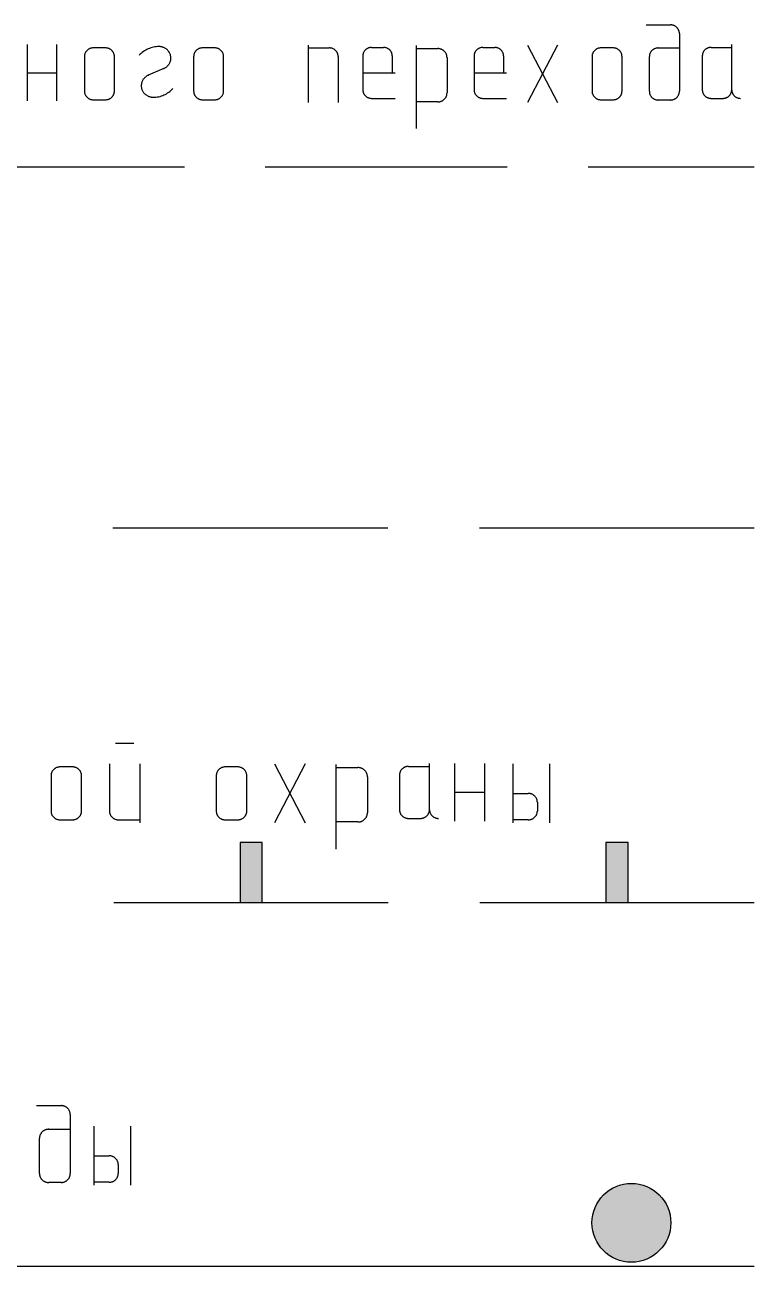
# Model space of a CAD drawing. Extents: x -2918 to -212, y 225 to 5715.
# Drawn here: x -362.2 to -349.3, y 924.3 to 946.27 of the extents above; entities that cross this region are included whole.
import ezdxf

# ---------------------------------------------------------------- set-up
doc = ezdxf.new("R2010")
doc.units = 0
doc.layers.get('0').update_dxf_attribs({"linetype": 'CONTINUOUS'})

# ---------------------------------------------------------------- blocks, each defined once
blk = doc.blocks.new('УСЛ__ОБОЗНАЧЕНИЯ_ГЕО_2')
at = {"linetype": 'CONTINUOUS'}
for points in [[(117.522, -100.262), (117.131, -100.262), (117.131, -101.328), (117.522, -101.328)], [(123.999, -100.262), (123.607, -100.262), (123.607, -101.328), (123.999, -101.328)]]:
    blk.add_hatch(color=18, dxfattribs=at).paths.add_polyline_path(points)
h = blk.add_hatch(color=18, dxfattribs=at)
edge = h.paths.add_edge_path()
edge.add_arc((124.058, -106.996), 0.698, 0, 360)
at = {"color": 18, "linetype": 'CONTINUOUS'}
for p, q in [((124.322, -85.792), (124.748, -85.792)), ((124.908, -85.945), (124.908, -86.968)), ((113.363, -86.14), (113.363, -87.139)), ((113.883, -86.14), (113.883, -87.139)), ((114.377, -86.353), (114.377, -86.965)), ((114.748, -86.199), (114.536, -86.199)), ((114.907, -86.965), (114.907, -86.353)), ((116.31, -86.353), (116.31, -86.965)), ((116.682, -86.199), (116.47, -86.199)), ((116.841, -86.965), (116.841, -86.353)), ((118.338, -86.149), (118.338, -87.169)), ((118.338, -86.199), (118.709, -86.199)), ((118.868, -86.353), (118.868, -87.169)), ((119.305, -86.342), (119.305, -86.943)), ((119.461, -86.191), (119.67, -86.191)), ((119.826, -86.342), (119.826, -86.642)), ((120.25, -86.16), (120.25, -87.627)), ((120.25, -86.212), (120.631, -86.212)), ((121.274, -86.342), (121.274, -86.943)), ((121.43, -86.191), (121.639, -86.191)), ((121.795, -86.342), (121.795, -86.642)), ((122.75, -86.149), (122.219, -87.169)), ((122.219, -86.149), (122.75, -87.169)), ((123.362, -86.353), (123.362, -86.965)), ((123.733, -86.199), (123.521, -86.199)), ((123.893, -86.965), (123.893, -86.353)), ((124.535, -86.201), (124.908, -86.201)), ((125.313, -86.342), (125.313, -86.943)), ((125.469, -86.191), (125.834, -86.191)), ((125.834, -86.943), (125.834, -86.141)), ((115.784, -86.562), (115.506, -86.685)), ((120.795, -86.369), (120.795, -86.998)), ((124.376, -86.968), (124.376, -86.354)), ((113.363, -86.64), (113.883, -86.64)), ((119.305, -86.642), (119.878, -86.642)), ((121.274, -86.642), (121.847, -86.642)), ((114.536, -87.118), (114.748, -87.118)), ((116.47, -87.118), (116.682, -87.118)), ((119.461, -87.093), (119.878, -87.093)), ((120.631, -87.155), (120.25, -87.155)), ((121.43, -87.093), (121.847, -87.093)), ((123.521, -87.118), (123.733, -87.118)), ((124.748, -87.122), (124.535, -87.122)), ((125.469, -87.093), (125.678, -87.093)), ((111.858, -88.303), (116.146, -88.303)), ((117.575, -88.303), (121.862, -88.303)), ((123.291, -88.303), (126.232, -88.303)), ((114.882, -94.696), (119.746, -94.696)), ((121.367, -94.696), (126.231, -94.696)), ((115.252, -98.511), (114.927, -98.511)), ((114.819, -98.875), (114.819, -99.707)), ((115.36, -98.875), (115.36, -99.915)), ((118.284, -98.875), (117.743, -99.916)), ((117.743, -98.875), (118.284, -99.916)), ((120.484, -99.685), (120.484, -98.867)), ((120.927, -98.866), (120.927, -99.885)), ((121.457, -98.866), (121.457, -99.885)), ((121.961, -98.875), (121.961, -99.916)), ((122.61, -98.875), (122.61, -99.916)), ((113.787, -99.067), (113.786, -99.075)), ((113.786, -99.075), (113.786, -99.083)), ((113.786, -99.083), (113.786, -99.707)), ((113.788, -99.059), (113.787, -99.067)), ((113.789, -99.05), (113.788, -99.059)), ((113.791, -99.043), (113.789, -99.05)), ((113.794, -99.035), (113.791, -99.043)), ((113.797, -99.027), (113.794, -99.035)), ((113.8, -99.019), (113.797, -99.027)), ((113.803, -99.012), (113.8, -99.019)), ((113.807, -99.005), (113.803, -99.012)), ((113.812, -98.998), (113.807, -99.005)), ((113.817, -98.991), (113.812, -98.998)), ((113.822, -98.985), (113.817, -98.991)), ((113.827, -98.978), (113.822, -98.985)), ((113.833, -98.973), (113.827, -98.978)), ((113.839, -98.967), (113.833, -98.973)), ((113.846, -98.962), (113.839, -98.967)), ((113.853, -98.957), (113.846, -98.962)), ((113.86, -98.952), (113.853, -98.957)), ((113.867, -98.948), (113.86, -98.952)), ((113.874, -98.944), (113.867, -98.948)), ((113.882, -98.94), (113.874, -98.944)), ((113.89, -98.937), (113.882, -98.94)), ((113.898, -98.935), (113.89, -98.937)), ((113.906, -98.932), (113.898, -98.935)), ((113.914, -98.93), (113.906, -98.932)), ((113.923, -98.929), (113.914, -98.93)), ((113.931, -98.928), (113.923, -98.929)), ((113.94, -98.927), (113.931, -98.928)), ((113.948, -98.927), (113.94, -98.927)), ((114.164, -98.927), (113.948, -98.927)), ((114.173, -98.927), (114.164, -98.927)), ((114.181, -98.928), (114.173, -98.927)), ((114.19, -98.929), (114.181, -98.928)), ((114.198, -98.93), (114.19, -98.929)), ((114.206, -98.932), (114.198, -98.93)), ((114.215, -98.935), (114.206, -98.932)), ((114.223, -98.937), (114.215, -98.935)), ((114.231, -98.94), (114.223, -98.937)), ((114.238, -98.944), (114.231, -98.94)), ((114.246, -98.948), (114.238, -98.944)), ((114.253, -98.952), (114.246, -98.948)), ((114.26, -98.957), (114.253, -98.952)), ((114.267, -98.962), (114.26, -98.957)), ((114.273, -98.967), (114.267, -98.962)), ((114.279, -98.973), (114.273, -98.967)), ((114.285, -98.978), (114.279, -98.973)), ((114.291, -98.985), (114.285, -98.978)), ((114.296, -98.991), (114.291, -98.985)), ((114.301, -98.998), (114.296, -98.991)), ((114.305, -99.005), (114.301, -98.998)), ((114.309, -99.012), (114.305, -99.005)), ((114.313, -99.019), (114.309, -99.012)), ((114.316, -99.027), (114.313, -99.019)), ((114.319, -99.035), (114.316, -99.027)), ((114.321, -99.043), (114.319, -99.035)), ((114.323, -99.05), (114.321, -99.043)), ((114.325, -99.059), (114.323, -99.05)), ((114.326, -99.067), (114.325, -99.059)), ((114.327, -99.075), (114.326, -99.067)), ((114.327, -99.083), (114.327, -99.075)), ((114.327, -99.707), (114.327, -99.083)), ((116.712, -99.059), (116.71, -99.067)), ((116.71, -99.067), (116.71, -99.075)), ((116.71, -99.075), (116.71, -99.083)), ((116.71, -99.083), (116.71, -99.707)), ((116.713, -99.05), (116.712, -99.059)), ((116.715, -99.043), (116.713, -99.05)), ((116.717, -99.035), (116.715, -99.043)), ((116.72, -99.027), (116.717, -99.035)), ((116.724, -99.019), (116.72, -99.027)), ((116.727, -99.012), (116.724, -99.019)), ((116.731, -99.005), (116.727, -99.012)), ((116.736, -98.998), (116.731, -99.005)), ((116.741, -98.991), (116.736, -98.998)), ((116.746, -98.985), (116.741, -98.991)), ((116.751, -98.978), (116.746, -98.985)), ((116.757, -98.973), (116.751, -98.978)), ((116.763, -98.967), (116.757, -98.973)), ((116.77, -98.962), (116.763, -98.967)), ((116.776, -98.957), (116.77, -98.962)), ((116.783, -98.952), (116.776, -98.957)), ((116.791, -98.948), (116.783, -98.952)), ((116.798, -98.944), (116.791, -98.948)), ((116.806, -98.94), (116.798, -98.944)), ((116.814, -98.937), (116.806, -98.94)), ((116.822, -98.935), (116.814, -98.937)), ((116.83, -98.932), (116.822, -98.935)), ((116.838, -98.93), (116.83, -98.932)), ((116.846, -98.929), (116.838, -98.93)), ((116.855, -98.928), (116.846, -98.929)), ((116.863, -98.927), (116.855, -98.928)), ((116.872, -98.927), (116.863, -98.927)), ((117.088, -98.927), (116.872, -98.927)), ((117.097, -98.927), (117.088, -98.927)), ((117.105, -98.928), (117.097, -98.927)), ((117.114, -98.929), (117.105, -98.928)), ((117.122, -98.93), (117.114, -98.929)), ((117.13, -98.932), (117.122, -98.93)), ((117.139, -98.935), (117.13, -98.932)), ((117.147, -98.937), (117.139, -98.935)), ((117.154, -98.94), (117.147, -98.937)), ((117.162, -98.944), (117.154, -98.94)), ((117.169, -98.948), (117.162, -98.944)), ((117.177, -98.952), (117.169, -98.948)), ((117.184, -98.957), (117.177, -98.952)), ((117.19, -98.962), (117.184, -98.957)), ((117.197, -98.967), (117.19, -98.962)), ((117.203, -98.973), (117.197, -98.967)), ((117.209, -98.978), (117.203, -98.973)), ((117.215, -98.985), (117.209, -98.978)), ((117.22, -98.991), (117.215, -98.985)), ((117.224, -98.998), (117.22, -98.991)), ((117.229, -99.005), (117.224, -98.998)), ((117.233, -99.012), (117.229, -99.005)), ((117.237, -99.019), (117.233, -99.012)), ((117.24, -99.027), (117.237, -99.019)), ((117.243, -99.035), (117.24, -99.027)), ((117.245, -99.043), (117.243, -99.035)), ((117.247, -99.05), (117.245, -99.043)), ((117.249, -99.059), (117.247, -99.05)), ((117.25, -99.067), (117.249, -99.059)), ((117.25, -99.075), (117.25, -99.067)), ((117.251, -99.083), (117.25, -99.075)), ((117.251, -99.707), (117.251, -99.083)), ((118.83, -98.886), (118.83, -100.382)), ((118.83, -98.939), (119.219, -98.939)), ((119.228, -98.94), (119.219, -98.939)), ((119.237, -98.94), (119.228, -98.94)), ((119.245, -98.941), (119.237, -98.94)), ((119.254, -98.943), (119.245, -98.941)), ((119.262, -98.945), (119.254, -98.943)), ((119.271, -98.947), (119.262, -98.945)), ((119.279, -98.95), (119.271, -98.947)), ((119.287, -98.953), (119.279, -98.95)), ((119.295, -98.957), (119.287, -98.953)), ((119.303, -98.961), (119.295, -98.957)), ((119.31, -98.965), (119.303, -98.961)), ((119.317, -98.97), (119.31, -98.965)), ((119.324, -98.975), (119.317, -98.97)), ((119.331, -98.981), (119.324, -98.975)), ((119.337, -98.986), (119.331, -98.981)), ((119.343, -98.993), (119.337, -98.986)), ((119.349, -98.999), (119.343, -98.993)), ((119.354, -99.005), (119.349, -98.999)), ((119.359, -99.012), (119.354, -99.005)), ((119.364, -99.02), (119.359, -99.012)), ((119.368, -99.027), (119.364, -99.02)), ((119.371, -99.034), (119.368, -99.027)), ((119.375, -99.042), (119.371, -99.034)), ((119.378, -99.05), (119.375, -99.042)), ((119.38, -99.058), (119.378, -99.05)), ((119.382, -99.066), (119.38, -99.058)), ((119.384, -99.075), (119.382, -99.066)), ((119.385, -99.083), (119.384, -99.075)), ((119.386, -99.091), (119.385, -99.083)), ((119.386, -99.1), (119.386, -99.091)), ((119.954, -99.056), (119.953, -99.063)), ((119.953, -99.063), (119.953, -99.072)), ((119.953, -99.072), (119.953, -99.685)), ((119.955, -99.048), (119.954, -99.056)), ((119.957, -99.04), (119.955, -99.048)), ((119.959, -99.032), (119.957, -99.04)), ((119.961, -99.024), (119.959, -99.032)), ((119.964, -99.017), (119.961, -99.024)), ((119.967, -99.009), (119.964, -99.017)), ((119.97, -99.002), (119.967, -99.009)), ((119.974, -98.995), (119.97, -99.002)), ((119.979, -98.988), (119.974, -98.995)), ((119.984, -98.981), (119.979, -98.988)), ((119.989, -98.975), (119.984, -98.981)), ((119.994, -98.969), (119.989, -98.975)), ((120, -98.963), (119.994, -98.969)), ((120.006, -98.958), (120, -98.963)), ((120.012, -98.952), (120.006, -98.958)), ((120.019, -98.948), (120.012, -98.952)), ((120.026, -98.943), (120.019, -98.948)), ((120.033, -98.939), (120.026, -98.943)), ((120.04, -98.935), (120.033, -98.939)), ((120.048, -98.932), (120.04, -98.935)), ((120.055, -98.928), (120.048, -98.932)), ((120.063, -98.926), (120.055, -98.928)), ((120.071, -98.923), (120.063, -98.926)), ((120.079, -98.922), (120.071, -98.923)), ((120.087, -98.92), (120.079, -98.922)), ((120.096, -98.919), (120.087, -98.92)), ((120.104, -98.919), (120.096, -98.919)), ((120.112, -98.918), (120.104, -98.919)), ((120.112, -98.918), (120.484, -98.918)), ((119.386, -99.1), (119.386, -99.741)), ((120.927, -99.376), (121.457, -99.376)), ((121.961, -99.395), (122.231, -99.395)), ((122.24, -99.395), (122.231, -99.395)), ((122.248, -99.396), (122.24, -99.395)), ((122.257, -99.397), (122.248, -99.396)), ((122.265, -99.399), (122.257, -99.397)), ((122.273, -99.401), (122.265, -99.399)), ((122.282, -99.403), (122.273, -99.401)), ((122.289, -99.406), (122.282, -99.403)), ((122.297, -99.409), (122.289, -99.406)), ((122.305, -99.412), (122.297, -99.409)), ((122.312, -99.416), (122.305, -99.412)), ((122.32, -99.42), (122.312, -99.416)), ((122.327, -99.425), (122.32, -99.42)), ((122.333, -99.43), (122.327, -99.425)), ((122.34, -99.435), (122.333, -99.43)), ((122.346, -99.441), (122.34, -99.435)), ((122.352, -99.447), (122.346, -99.441)), ((122.357, -99.453), (122.352, -99.447)), ((122.363, -99.46), (122.357, -99.453)), ((122.367, -99.466), (122.363, -99.46)), ((122.372, -99.473), (122.367, -99.466)), ((122.376, -99.481), (122.372, -99.473)), ((122.38, -99.488), (122.376, -99.481)), ((122.383, -99.495), (122.38, -99.488)), ((122.386, -99.503), (122.383, -99.495)), ((122.388, -99.511), (122.386, -99.503)), ((122.39, -99.519), (122.388, -99.511)), ((122.392, -99.527), (122.39, -99.519)), ((122.393, -99.535), (122.392, -99.527)), ((122.393, -99.543), (122.393, -99.535)), ((113.786, -99.707), (113.786, -99.716)), ((113.786, -99.716), (113.787, -99.724)), ((113.787, -99.724), (113.788, -99.732)), ((113.788, -99.732), (113.789, -99.74)), ((113.789, -99.74), (113.791, -99.748)), ((113.791, -99.748), (113.794, -99.756)), ((113.794, -99.756), (113.797, -99.763)), ((114.316, -99.763), (114.319, -99.756)), ((114.319, -99.756), (114.321, -99.748)), ((114.321, -99.748), (114.323, -99.74)), ((114.323, -99.74), (114.325, -99.732)), ((114.325, -99.732), (114.326, -99.724)), ((114.326, -99.724), (114.327, -99.716)), ((114.327, -99.716), (114.327, -99.707)), ((114.819, -99.707), (114.819, -99.716)), ((114.819, -99.716), (114.82, -99.724)), ((114.82, -99.724), (114.821, -99.732)), ((114.821, -99.732), (114.823, -99.74)), ((114.823, -99.74), (114.825, -99.748)), ((114.825, -99.748), (114.827, -99.756)), ((114.827, -99.756), (114.83, -99.763)), ((116.71, -99.707), (116.71, -99.716)), ((116.71, -99.716), (116.71, -99.724)), ((116.71, -99.724), (116.712, -99.732)), ((116.712, -99.732), (116.713, -99.74)), ((116.713, -99.74), (116.715, -99.748)), ((116.715, -99.748), (116.717, -99.756)), ((116.717, -99.756), (116.72, -99.763)), ((117.24, -99.763), (117.243, -99.756)), ((117.243, -99.756), (117.245, -99.748)), ((117.245, -99.748), (117.247, -99.74)), ((117.247, -99.74), (117.249, -99.732)), ((117.249, -99.732), (117.25, -99.724)), ((117.25, -99.716), (117.251, -99.707)), ((117.25, -99.724), (117.25, -99.716)), ((119.385, -99.758), (119.386, -99.749)), ((119.386, -99.749), (119.386, -99.741)), ((119.953, -99.685), (119.953, -99.693)), ((119.953, -99.693), (119.954, -99.701)), ((119.954, -99.701), (119.955, -99.709)), ((119.955, -99.709), (119.957, -99.716)), ((119.957, -99.716), (119.959, -99.724)), ((119.959, -99.724), (119.961, -99.732)), ((119.961, -99.732), (119.964, -99.74)), ((119.964, -99.74), (119.967, -99.747)), ((119.967, -99.747), (119.97, -99.754)), ((119.97, -99.754), (119.974, -99.761)), ((120.463, -99.761), (120.467, -99.754)), ((120.467, -99.754), (120.47, -99.747)), ((120.47, -99.747), (120.474, -99.74)), ((120.474, -99.74), (120.477, -99.732)), ((120.477, -99.732), (120.479, -99.724)), ((120.479, -99.724), (120.481, -99.716)), ((120.481, -99.716), (120.482, -99.709)), ((120.482, -99.709), (120.484, -99.701)), ((120.484, -99.693), (120.484, -99.685)), ((120.484, -99.685), (120.485, -99.693)), ((120.484, -99.701), (120.484, -99.693)), ((120.485, -99.693), (120.485, -99.701)), ((120.485, -99.701), (120.486, -99.709)), ((120.486, -99.709), (120.488, -99.716)), ((120.488, -99.716), (120.49, -99.724)), ((120.49, -99.724), (120.492, -99.732)), ((120.492, -99.732), (120.495, -99.74)), ((120.495, -99.74), (120.498, -99.747)), ((120.498, -99.747), (120.502, -99.754)), ((120.502, -99.754), (120.506, -99.761)), ((122.383, -99.764), (122.386, -99.756)), ((122.386, -99.756), (122.388, -99.748)), ((122.388, -99.748), (122.39, -99.74)), ((122.39, -99.74), (122.392, -99.732)), ((122.392, -99.732), (122.393, -99.724)), ((122.394, -99.551), (122.393, -99.543)), ((122.393, -99.716), (122.394, -99.708)), ((122.393, -99.724), (122.393, -99.716)), ((122.394, -99.551), (122.394, -99.708)), ((113.797, -99.763), (113.8, -99.771)), ((113.8, -99.771), (113.803, -99.778)), ((113.803, -99.778), (113.807, -99.785)), ((113.807, -99.785), (113.812, -99.792)), ((113.812, -99.792), (113.817, -99.799)), ((113.817, -99.799), (113.822, -99.806)), ((113.822, -99.806), (113.827, -99.812)), ((113.827, -99.812), (113.833, -99.818)), ((113.833, -99.818), (113.839, -99.823)), ((113.839, -99.823), (113.846, -99.829)), ((113.846, -99.829), (113.853, -99.834)), ((113.853, -99.834), (113.86, -99.838)), ((113.86, -99.838), (113.867, -99.842)), ((113.867, -99.842), (113.874, -99.846)), ((113.874, -99.846), (113.882, -99.85)), ((113.882, -99.85), (113.89, -99.853)), ((113.89, -99.853), (113.898, -99.856)), ((113.898, -99.856), (113.906, -99.858)), ((113.906, -99.858), (113.914, -99.86)), ((113.914, -99.86), (113.923, -99.861)), ((113.923, -99.861), (113.931, -99.862)), ((113.931, -99.862), (113.94, -99.863)), ((113.94, -99.863), (113.948, -99.863)), ((113.948, -99.863), (114.164, -99.863)), ((114.164, -99.863), (114.173, -99.863)), ((114.173, -99.863), (114.181, -99.862)), ((114.181, -99.862), (114.19, -99.861)), ((114.19, -99.861), (114.198, -99.86)), ((114.198, -99.86), (114.206, -99.858)), ((114.206, -99.858), (114.215, -99.856)), ((114.215, -99.856), (114.223, -99.853)), ((114.223, -99.853), (114.231, -99.85)), ((114.231, -99.85), (114.238, -99.846)), ((114.238, -99.846), (114.246, -99.842)), ((114.246, -99.842), (114.253, -99.838)), ((114.253, -99.838), (114.26, -99.834)), ((114.26, -99.834), (114.267, -99.829)), ((114.267, -99.829), (114.273, -99.823)), ((114.273, -99.823), (114.279, -99.818)), ((114.279, -99.818), (114.285, -99.812)), ((114.285, -99.812), (114.291, -99.806)), ((114.291, -99.806), (114.296, -99.799)), ((114.296, -99.799), (114.301, -99.792)), ((114.301, -99.792), (114.305, -99.785)), ((114.305, -99.785), (114.309, -99.778)), ((114.309, -99.778), (114.313, -99.771)), ((114.313, -99.771), (114.316, -99.763)), ((114.83, -99.763), (114.833, -99.771)), ((114.833, -99.771), (114.837, -99.778)), ((114.837, -99.778), (114.841, -99.785)), ((114.841, -99.785), (114.845, -99.792)), ((114.845, -99.792), (114.85, -99.799)), ((114.85, -99.799), (114.855, -99.806)), ((114.855, -99.806), (114.861, -99.812)), ((114.861, -99.812), (114.867, -99.818)), ((114.867, -99.818), (114.873, -99.823)), ((114.873, -99.823), (114.879, -99.829)), ((114.879, -99.829), (114.886, -99.834)), ((114.886, -99.834), (114.893, -99.838)), ((114.893, -99.838), (114.9, -99.842)), ((114.9, -99.842), (114.908, -99.846)), ((114.908, -99.846), (114.916, -99.85)), ((114.916, -99.85), (114.923, -99.853)), ((114.923, -99.853), (114.931, -99.856)), ((114.931, -99.856), (114.939, -99.858)), ((114.939, -99.858), (114.948, -99.86)), ((114.948, -99.86), (114.956, -99.861)), ((114.956, -99.861), (114.964, -99.862)), ((114.964, -99.862), (114.973, -99.863)), ((114.973, -99.863), (114.982, -99.863)), ((114.982, -99.863), (115.36, -99.863)), ((116.72, -99.763), (116.724, -99.771)), ((116.724, -99.771), (116.727, -99.778)), ((116.727, -99.778), (116.731, -99.785)), ((116.731, -99.785), (116.736, -99.792)), ((116.736, -99.792), (116.741, -99.799)), ((116.741, -99.799), (116.746, -99.806)), ((116.746, -99.806), (116.751, -99.812)), ((116.751, -99.812), (116.757, -99.818)), ((116.757, -99.818), (116.763, -99.823)), ((116.763, -99.823), (116.77, -99.829)), ((116.77, -99.829), (116.776, -99.834)), ((116.776, -99.834), (116.783, -99.838)), ((116.783, -99.838), (116.791, -99.842)), ((116.791, -99.842), (116.798, -99.846)), ((116.798, -99.846), (116.806, -99.85)), ((116.806, -99.85), (116.814, -99.853)), ((116.814, -99.853), (116.822, -99.856)), ((116.822, -99.856), (116.83, -99.858)), ((116.83, -99.858), (116.838, -99.86)), ((116.838, -99.86), (116.846, -99.861)), ((116.846, -99.861), (116.855, -99.862)), ((116.855, -99.862), (116.863, -99.863)), ((116.863, -99.863), (116.872, -99.863)), ((116.872, -99.863), (117.088, -99.863)), ((117.088, -99.863), (117.097, -99.863)), ((117.097, -99.863), (117.105, -99.862)), ((117.105, -99.862), (117.114, -99.861)), ((117.114, -99.861), (117.122, -99.86)), ((117.122, -99.86), (117.13, -99.858)), ((117.13, -99.858), (117.139, -99.856)), ((117.139, -99.856), (117.147, -99.853)), ((117.147, -99.853), (117.154, -99.85)), ((117.154, -99.85), (117.162, -99.846)), ((117.162, -99.846), (117.169, -99.842)), ((117.169, -99.842), (117.177, -99.838)), ((117.177, -99.838), (117.184, -99.834)), ((117.184, -99.834), (117.19, -99.829)), ((117.19, -99.829), (117.197, -99.823)), ((117.197, -99.823), (117.203, -99.818)), ((117.203, -99.818), (117.209, -99.812)), ((117.209, -99.812), (117.215, -99.806)), ((117.215, -99.806), (117.22, -99.799)), ((117.22, -99.799), (117.224, -99.792)), ((117.224, -99.792), (117.229, -99.785)), ((117.229, -99.785), (117.233, -99.778)), ((117.233, -99.778), (117.237, -99.771)), ((117.237, -99.771), (117.24, -99.763)), ((119.219, -99.901), (118.83, -99.901)), ((119.219, -99.901), (119.228, -99.901)), ((119.228, -99.901), (119.237, -99.9)), ((119.237, -99.9), (119.245, -99.899)), ((119.245, -99.899), (119.254, -99.898)), ((119.254, -99.898), (119.262, -99.896)), ((119.262, -99.896), (119.271, -99.893)), ((119.271, -99.893), (119.279, -99.891)), ((119.279, -99.891), (119.287, -99.887)), ((119.287, -99.887), (119.295, -99.884)), ((119.295, -99.884), (119.303, -99.88)), ((119.303, -99.88), (119.31, -99.875)), ((119.31, -99.875), (119.317, -99.871)), ((119.317, -99.871), (119.324, -99.866)), ((119.324, -99.866), (119.331, -99.86)), ((119.331, -99.86), (119.337, -99.854)), ((119.337, -99.854), (119.343, -99.848)), ((119.343, -99.848), (119.349, -99.842)), ((119.349, -99.842), (119.354, -99.835)), ((119.354, -99.835), (119.359, -99.828)), ((119.359, -99.828), (119.364, -99.821)), ((119.364, -99.821), (119.368, -99.814)), ((119.368, -99.814), (119.371, -99.806)), ((119.371, -99.806), (119.375, -99.798)), ((119.375, -99.798), (119.378, -99.79)), ((119.378, -99.79), (119.38, -99.782)), ((119.38, -99.782), (119.382, -99.774)), ((119.382, -99.774), (119.384, -99.766)), ((119.384, -99.766), (119.385, -99.758)), ((119.974, -99.761), (119.979, -99.768)), ((119.979, -99.768), (119.984, -99.775)), ((119.984, -99.775), (119.989, -99.781)), ((119.989, -99.781), (119.994, -99.787)), ((119.994, -99.787), (120, -99.793)), ((120, -99.793), (120.006, -99.798)), ((120.006, -99.798), (120.012, -99.804)), ((120.012, -99.804), (120.019, -99.809)), ((120.019, -99.809), (120.026, -99.813)), ((120.026, -99.813), (120.033, -99.817)), ((120.033, -99.817), (120.04, -99.821)), ((120.04, -99.821), (120.048, -99.825)), ((120.048, -99.825), (120.055, -99.828)), ((120.055, -99.828), (120.063, -99.83)), ((120.063, -99.83), (120.071, -99.833)), ((120.071, -99.833), (120.079, -99.835)), ((120.079, -99.835), (120.087, -99.836)), ((120.087, -99.836), (120.096, -99.837)), ((120.096, -99.837), (120.104, -99.838)), ((120.104, -99.838), (120.112, -99.838)), ((120.112, -99.838), (120.325, -99.838)), ((120.325, -99.838), (120.333, -99.838)), ((120.333, -99.838), (120.342, -99.837)), ((120.342, -99.837), (120.35, -99.836)), ((120.35, -99.836), (120.358, -99.835)), ((120.358, -99.835), (120.366, -99.833)), ((120.366, -99.833), (120.374, -99.83)), ((120.374, -99.83), (120.382, -99.828)), ((120.382, -99.828), (120.39, -99.825)), ((120.39, -99.825), (120.397, -99.821)), ((120.397, -99.821), (120.405, -99.817)), ((120.405, -99.817), (120.412, -99.813)), ((120.412, -99.813), (120.419, -99.809)), ((120.419, -99.809), (120.425, -99.804)), ((120.425, -99.804), (120.432, -99.798)), ((120.432, -99.798), (120.438, -99.793)), ((120.438, -99.793), (120.444, -99.787)), ((120.444, -99.787), (120.449, -99.781)), ((120.449, -99.781), (120.454, -99.775)), ((120.454, -99.775), (120.459, -99.768)), ((120.459, -99.768), (120.463, -99.761)), ((120.506, -99.761), (120.51, -99.768)), ((120.51, -99.768), (120.515, -99.775)), ((120.515, -99.775), (120.52, -99.781)), ((120.52, -99.781), (120.525, -99.787)), ((120.525, -99.787), (120.531, -99.793)), ((120.531, -99.793), (120.537, -99.798)), ((120.537, -99.798), (120.543, -99.804)), ((120.543, -99.804), (120.55, -99.809)), ((120.55, -99.809), (120.557, -99.813)), ((120.557, -99.813), (120.564, -99.817)), ((120.564, -99.817), (120.572, -99.821)), ((120.572, -99.821), (120.579, -99.825)), ((120.579, -99.825), (120.587, -99.828)), ((120.587, -99.828), (120.594, -99.83)), ((120.594, -99.83), (120.603, -99.833)), ((120.603, -99.833), (120.611, -99.835)), ((120.611, -99.835), (120.619, -99.836)), ((120.619, -99.836), (120.627, -99.837)), ((120.627, -99.837), (120.635, -99.838)), ((120.635, -99.838), (120.644, -99.838)), ((122.231, -99.864), (121.961, -99.864)), ((122.231, -99.864), (122.24, -99.864)), ((122.24, -99.864), (122.248, -99.863)), ((122.248, -99.863), (122.257, -99.862)), ((122.257, -99.862), (122.265, -99.86)), ((122.265, -99.86), (122.273, -99.858)), ((122.273, -99.858), (122.282, -99.856)), ((122.282, -99.856), (122.289, -99.853)), ((122.289, -99.853), (122.297, -99.85)), ((122.297, -99.85), (122.305, -99.847)), ((122.305, -99.847), (122.312, -99.843)), ((122.312, -99.843), (122.32, -99.838)), ((122.32, -99.838), (122.327, -99.834)), ((122.327, -99.834), (122.333, -99.829)), ((122.333, -99.829), (122.34, -99.824)), ((122.34, -99.824), (122.346, -99.818)), ((122.346, -99.818), (122.352, -99.812)), ((122.352, -99.812), (122.357, -99.806)), ((122.357, -99.806), (122.363, -99.799)), ((122.363, -99.799), (122.367, -99.793)), ((122.367, -99.793), (122.372, -99.786)), ((122.372, -99.786), (122.376, -99.778)), ((122.376, -99.778), (122.38, -99.771)), ((122.38, -99.771), (122.383, -99.764)), ((117.522, -100.262), (117.131, -100.262)), ((117.131, -100.262), (117.131, -101.328)), ((117.522, -101.328), (117.522, -100.262)), ((123.999, -100.262), (123.607, -100.262)), ((123.607, -100.262), (123.607, -101.328)), ((123.999, -101.328), (123.999, -100.262)), ((114.898, -101.328), (119.755, -101.328)), ((117.131, -101.328), (117.522, -101.328)), ((121.374, -101.328), (126.231, -101.328)), ((123.607, -101.328), (123.999, -101.328)), ((113.528, -104.922), (113.963, -104.922)), ((113.972, -104.922), (113.963, -104.922)), ((113.98, -104.923), (113.972, -104.922)), ((113.989, -104.924), (113.98, -104.923)), ((113.997, -104.926), (113.989, -104.924)), ((114.006, -104.928), (113.997, -104.926)), ((114.014, -104.93), (114.006, -104.928)), ((114.022, -104.933), (114.014, -104.93)), ((114.03, -104.936), (114.022, -104.933)), ((114.038, -104.939), (114.03, -104.936)), ((114.045, -104.943), (114.038, -104.939)), ((114.052, -104.947), (114.045, -104.943)), ((114.059, -104.952), (114.052, -104.947)), ((114.066, -104.957), (114.059, -104.952)), ((114.073, -104.962), (114.066, -104.957)), ((114.079, -104.968), (114.073, -104.962)), ((114.085, -104.974), (114.079, -104.968)), ((114.09, -104.98), (114.085, -104.974)), ((114.096, -104.987), (114.09, -104.98)), ((114.1, -104.994), (114.096, -104.987)), ((114.105, -105.001), (114.1, -104.994)), ((114.109, -105.008), (114.105, -105.001)), ((114.113, -105.015), (114.109, -105.008)), ((114.116, -105.023), (114.113, -105.015)), ((114.119, -105.031), (114.116, -105.023)), ((114.121, -105.039), (114.119, -105.031)), ((114.123, -105.047), (114.121, -105.039)), ((114.125, -105.055), (114.123, -105.047)), ((114.126, -105.063), (114.125, -105.055)), ((114.127, -105.071), (114.126, -105.063)), ((114.127, -105.079), (114.127, -105.071)), ((114.127, -105.079), (114.127, -106.126)), ((113.586, -105.465), (113.584, -105.473)), ((113.588, -105.458), (113.586, -105.465)), ((113.59, -105.45), (113.588, -105.458)), ((113.593, -105.442), (113.59, -105.45)), ((113.596, -105.434), (113.593, -105.442)), ((113.6, -105.427), (113.596, -105.434)), ((113.604, -105.42), (113.6, -105.427)), ((113.609, -105.413), (113.604, -105.42)), ((113.613, -105.406), (113.609, -105.413)), ((113.619, -105.399), (113.613, -105.406)), ((113.624, -105.393), (113.619, -105.399)), ((113.63, -105.387), (113.624, -105.393)), ((113.636, -105.381), (113.63, -105.387)), ((113.643, -105.376), (113.636, -105.381)), ((113.649, -105.371), (113.643, -105.376)), ((113.657, -105.367), (113.649, -105.371)), ((113.664, -105.362), (113.657, -105.367)), ((113.671, -105.358), (113.664, -105.362)), ((113.679, -105.355), (113.671, -105.358)), ((113.687, -105.352), (113.679, -105.355)), ((113.695, -105.349), (113.687, -105.352)), ((113.703, -105.346), (113.695, -105.349)), ((113.712, -105.344), (113.703, -105.346)), ((113.72, -105.343), (113.712, -105.344)), ((113.728, -105.342), (113.72, -105.343)), ((113.737, -105.341), (113.728, -105.342)), ((113.746, -105.341), (113.737, -105.341)), ((113.746, -105.341), (114.127, -105.341)), ((114.542, -105.287), (114.542, -106.332)), ((115.193, -105.287), (115.193, -106.332)), ((113.583, -105.49), (113.582, -105.498)), ((113.582, -106.126), (113.582, -105.498)), ((113.584, -105.473), (113.583, -105.482)), ((113.583, -105.482), (113.583, -105.49)), ((114.542, -105.81), (114.813, -105.81)), ((114.822, -105.81), (114.813, -105.81)), ((114.83, -105.811), (114.822, -105.81)), ((114.839, -105.811), (114.83, -105.811)), ((114.847, -105.813), (114.839, -105.811)), ((114.855, -105.815), (114.847, -105.813)), ((114.864, -105.817), (114.855, -105.815)), ((114.872, -105.82), (114.864, -105.817)), ((114.879, -105.823), (114.872, -105.82)), ((114.887, -105.827), (114.879, -105.823)), ((114.895, -105.831), (114.887, -105.827)), ((114.902, -105.835), (114.895, -105.831)), ((114.909, -105.84), (114.902, -105.835)), ((114.916, -105.845), (114.909, -105.84)), ((114.922, -105.85), (114.916, -105.845)), ((114.928, -105.856), (114.922, -105.85)), ((114.934, -105.862), (114.928, -105.856)), ((114.94, -105.868), (114.934, -105.862)), ((114.945, -105.874), (114.94, -105.868)), ((114.95, -105.881), (114.945, -105.874)), ((114.954, -105.888), (114.95, -105.881)), ((114.958, -105.895), (114.954, -105.888)), ((114.962, -105.903), (114.958, -105.895)), ((114.965, -105.91), (114.962, -105.903)), ((113.582, -106.126), (113.583, -106.135)), ((114.127, -106.135), (114.127, -106.126)), ((114.968, -105.918), (114.965, -105.91)), ((114.971, -105.926), (114.968, -105.918)), ((114.972, -105.934), (114.971, -105.926)), ((114.974, -105.942), (114.972, -105.934)), ((114.975, -105.95), (114.974, -105.942)), ((114.976, -105.958), (114.975, -105.95)), ((114.976, -105.966), (114.976, -105.958)), ((114.976, -105.966), (114.976, -106.123)), ((114.976, -106.131), (114.976, -106.123)), ((113.583, -106.135), (113.583, -106.143)), ((113.583, -106.143), (113.584, -106.151)), ((113.584, -106.151), (113.586, -106.159)), ((113.586, -106.159), (113.588, -106.167)), ((113.588, -106.167), (113.59, -106.175)), ((113.59, -106.175), (113.593, -106.183)), ((113.593, -106.183), (113.596, -106.19)), ((113.596, -106.19), (113.6, -106.198)), ((113.6, -106.198), (113.604, -106.205)), ((113.604, -106.205), (113.609, -106.212)), ((113.609, -106.212), (113.613, -106.219)), ((113.613, -106.219), (113.619, -106.225)), ((113.619, -106.225), (113.624, -106.231)), ((113.624, -106.231), (113.63, -106.238)), ((113.63, -106.238), (113.636, -106.243)), ((113.636, -106.243), (113.643, -106.249)), ((113.643, -106.249), (113.649, -106.254)), ((113.649, -106.254), (113.657, -106.258)), ((113.657, -106.258), (113.664, -106.262)), ((113.664, -106.262), (113.671, -106.266)), ((113.671, -106.266), (113.679, -106.27)), ((113.679, -106.27), (113.687, -106.273)), ((113.687, -106.273), (113.695, -106.276)), ((113.695, -106.276), (113.703, -106.278)), ((113.703, -106.278), (113.712, -106.28)), ((113.712, -106.28), (113.72, -106.281)), ((113.72, -106.281), (113.728, -106.282)), ((113.728, -106.282), (113.737, -106.283)), ((113.737, -106.283), (113.746, -106.283)), ((113.963, -106.283), (113.746, -106.283)), ((113.963, -106.283), (113.972, -106.283)), ((113.972, -106.283), (113.98, -106.282)), ((113.98, -106.282), (113.989, -106.281)), ((113.989, -106.281), (113.997, -106.28)), ((113.997, -106.28), (114.006, -106.278)), ((114.006, -106.278), (114.014, -106.276)), ((114.014, -106.276), (114.022, -106.273)), ((114.022, -106.273), (114.03, -106.27)), ((114.03, -106.27), (114.038, -106.266)), ((114.038, -106.266), (114.045, -106.262)), ((114.045, -106.262), (114.052, -106.258)), ((114.052, -106.258), (114.059, -106.254)), ((114.059, -106.254), (114.066, -106.249)), ((114.066, -106.249), (114.073, -106.243)), ((114.073, -106.243), (114.079, -106.238)), ((114.079, -106.238), (114.085, -106.231)), ((114.085, -106.231), (114.09, -106.225)), ((114.09, -106.225), (114.096, -106.219)), ((114.096, -106.219), (114.1, -106.212)), ((114.1, -106.212), (114.105, -106.205)), ((114.105, -106.205), (114.109, -106.198)), ((114.109, -106.198), (114.113, -106.19)), ((114.113, -106.19), (114.116, -106.183)), ((114.116, -106.183), (114.119, -106.175)), ((114.119, -106.175), (114.121, -106.167)), ((114.121, -106.167), (114.123, -106.159)), ((114.123, -106.159), (114.125, -106.151)), ((114.125, -106.151), (114.126, -106.143)), ((114.126, -106.143), (114.127, -106.135)), ((114.813, -106.28), (114.542, -106.28)), ((114.813, -106.28), (114.822, -106.28)), ((114.822, -106.28), (114.83, -106.279)), ((114.83, -106.279), (114.839, -106.278)), ((114.839, -106.278), (114.847, -106.276)), ((114.847, -106.276), (114.855, -106.274)), ((114.855, -106.274), (114.864, -106.272)), ((114.864, -106.272), (114.872, -106.269)), ((114.872, -106.269), (114.879, -106.266)), ((114.879, -106.266), (114.887, -106.263)), ((114.887, -106.263), (114.895, -106.259)), ((114.895, -106.259), (114.902, -106.254)), ((114.902, -106.254), (114.909, -106.25)), ((114.909, -106.25), (114.916, -106.245)), ((114.916, -106.245), (114.922, -106.239)), ((114.922, -106.239), (114.928, -106.234)), ((114.928, -106.234), (114.934, -106.228)), ((114.934, -106.228), (114.94, -106.222)), ((114.94, -106.222), (114.945, -106.215)), ((114.945, -106.215), (114.95, -106.208)), ((114.95, -106.208), (114.954, -106.201)), ((114.954, -106.201), (114.958, -106.194)), ((114.958, -106.194), (114.962, -106.187)), ((114.962, -106.187), (114.965, -106.179)), ((114.965, -106.179), (114.968, -106.171)), ((114.968, -106.171), (114.971, -106.164)), ((114.971, -106.164), (114.972, -106.156)), ((114.972, -106.156), (114.974, -106.148)), ((114.974, -106.148), (114.975, -106.14)), ((114.975, -106.14), (114.976, -106.131)), ((88.993, -107.764), (126.231, -107.764))]:
    blk.add_line(p, q, dxfattribs=at)
at = {"color": 18, "linetype": 'CONTINUOUS', "flags": 128}
for points in [[(124.908, -85.945), (124.907, -85.937), (124.907, -85.929), (124.906, -85.921), (124.904, -85.913), (124.902, -85.905), (124.9, -85.898), (124.897, -85.89), (124.894, -85.883), (124.89, -85.875), (124.886, -85.868), (124.882, -85.861), (124.877, -85.855), (124.872, -85.848), (124.867, -85.842), (124.861, -85.836), (124.855, -85.831), (124.848, -85.826), (124.842, -85.821), (124.835, -85.816), (124.828, -85.812), (124.821, -85.808), (124.813, -85.805), (124.805, -85.802), (124.797, -85.799), (124.789, -85.797), (124.781, -85.795), (124.773, -85.794), (124.765, -85.792), (124.756, -85.792), (124.748, -85.792)], [(114.536, -86.199), (114.527, -86.2), (114.519, -86.2), (114.511, -86.202), (114.503, -86.203), (114.495, -86.205), (114.487, -86.207), (114.479, -86.21), (114.471, -86.213), (114.463, -86.216), (114.456, -86.22), (114.449, -86.224), (114.442, -86.229), (114.436, -86.234), (114.429, -86.239), (114.423, -86.244), (114.418, -86.25), (114.412, -86.256), (114.407, -86.263), (114.402, -86.269), (114.398, -86.276), (114.394, -86.283), (114.39, -86.29), (114.387, -86.298), (114.384, -86.305), (114.382, -86.313), (114.38, -86.321), (114.379, -86.329), (114.377, -86.337), (114.377, -86.345), (114.377, -86.353)], [(114.907, -86.353), (114.907, -86.345), (114.907, -86.337), (114.905, -86.329), (114.904, -86.321), (114.902, -86.313), (114.9, -86.305), (114.897, -86.298), (114.894, -86.29), (114.89, -86.283), (114.886, -86.276), (114.882, -86.269), (114.877, -86.263), (114.872, -86.256), (114.866, -86.25), (114.861, -86.244), (114.855, -86.239), (114.848, -86.234), (114.842, -86.229), (114.835, -86.224), (114.828, -86.22), (114.82, -86.216), (114.813, -86.213), (114.805, -86.21), (114.797, -86.207), (114.789, -86.205), (114.781, -86.203), (114.773, -86.202), (114.765, -86.2), (114.757, -86.2), (114.748, -86.199)], [(115.698, -86.176), (115.673, -86.177), (115.648, -86.179), (115.624, -86.182), (115.599, -86.187), (115.575, -86.192), (115.552, -86.199), (115.528, -86.208), (115.506, -86.217), (115.483, -86.227), (115.462, -86.239), (115.441, -86.252), (115.421, -86.266), (115.401, -86.28), (115.383, -86.296), (115.365, -86.313), (115.349, -86.331)], [(115.775, -86.566), (115.786, -86.562), (115.796, -86.557), (115.805, -86.552), (115.815, -86.546), (115.824, -86.54), (115.833, -86.533), (115.841, -86.526), (115.849, -86.518), (115.856, -86.51), (115.863, -86.502), (115.87, -86.493), (115.876, -86.484), (115.882, -86.475), (115.887, -86.466), (115.891, -86.456), (115.895, -86.445), (115.899, -86.435), (115.901, -86.425), (115.904, -86.414), (115.905, -86.404), (115.907, -86.393), (115.907, -86.382), (115.907, -86.372), (115.906, -86.361), (115.905, -86.35), (115.903, -86.34), (115.901, -86.329), (115.898, -86.319), (115.894, -86.309), (115.89, -86.299), (115.886, -86.289), (115.88, -86.279), (115.875, -86.27), (115.868, -86.261), (115.862, -86.253), (115.854, -86.244), (115.847, -86.236), (115.839, -86.229), (115.83, -86.222), (115.822, -86.215), (115.813, -86.209), (115.803, -86.204), (115.793, -86.198), (115.783, -86.194), (115.773, -86.19), (115.762, -86.186), (115.752, -86.183), (115.741, -86.18), (115.73, -86.178), (115.719, -86.177), (115.708, -86.176), (115.697, -86.176)], [(116.47, -86.199), (116.461, -86.2), (116.453, -86.2), (116.445, -86.202), (116.436, -86.203), (116.428, -86.205), (116.42, -86.207), (116.412, -86.21), (116.405, -86.213), (116.397, -86.216), (116.39, -86.22), (116.383, -86.224), (116.376, -86.229), (116.369, -86.234), (116.363, -86.239), (116.357, -86.244), (116.351, -86.25), (116.346, -86.256), (116.341, -86.263), (116.336, -86.269), (116.332, -86.276), (116.328, -86.283), (116.324, -86.29), (116.321, -86.298), (116.318, -86.305), (116.316, -86.313), (116.314, -86.321), (116.312, -86.329), (116.311, -86.337), (116.311, -86.345), (116.31, -86.353)], [(116.841, -86.353), (116.841, -86.345), (116.84, -86.337), (116.839, -86.329), (116.837, -86.321), (116.835, -86.313), (116.833, -86.305), (116.83, -86.298), (116.827, -86.29), (116.824, -86.283), (116.82, -86.276), (116.815, -86.269), (116.811, -86.263), (116.806, -86.256), (116.8, -86.25), (116.794, -86.244), (116.788, -86.239), (116.782, -86.234), (116.775, -86.229), (116.769, -86.224), (116.761, -86.22), (116.754, -86.216), (116.747, -86.213), (116.739, -86.21), (116.731, -86.207), (116.723, -86.205), (116.715, -86.203), (116.707, -86.202), (116.698, -86.2), (116.69, -86.2), (116.682, -86.199)], [(118.868, -86.353), (118.868, -86.345), (118.867, -86.337), (118.866, -86.329), (118.865, -86.321), (118.863, -86.313), (118.86, -86.305), (118.858, -86.298), (118.854, -86.29), (118.851, -86.283), (118.847, -86.276), (118.843, -86.269), (118.838, -86.263), (118.833, -86.256), (118.827, -86.25), (118.822, -86.244), (118.816, -86.239), (118.809, -86.234), (118.803, -86.229), (118.796, -86.224), (118.789, -86.22), (118.781, -86.216), (118.774, -86.213), (118.766, -86.21), (118.758, -86.207), (118.75, -86.205), (118.742, -86.203), (118.734, -86.202), (118.726, -86.2), (118.717, -86.2), (118.709, -86.199)], [(119.461, -86.191), (119.453, -86.191), (119.445, -86.192), (119.437, -86.193), (119.429, -86.195), (119.421, -86.196), (119.413, -86.199), (119.405, -86.201), (119.398, -86.204), (119.39, -86.208), (119.383, -86.211), (119.376, -86.216), (119.37, -86.22), (119.363, -86.225), (119.357, -86.23), (119.351, -86.235), (119.345, -86.241), (119.34, -86.247), (119.335, -86.253), (119.33, -86.26), (119.326, -86.266), (119.322, -86.273), (119.319, -86.28), (119.316, -86.288), (119.313, -86.295), (119.311, -86.303), (119.309, -86.31), (119.307, -86.318), (119.306, -86.326), (119.305, -86.334), (119.305, -86.342)], [(119.826, -86.342), (119.826, -86.334), (119.825, -86.326), (119.824, -86.318), (119.823, -86.31), (119.821, -86.303), (119.819, -86.295), (119.816, -86.288), (119.813, -86.28), (119.809, -86.273), (119.805, -86.266), (119.801, -86.26), (119.796, -86.253), (119.791, -86.247), (119.786, -86.241), (119.78, -86.235), (119.775, -86.23), (119.768, -86.225), (119.762, -86.22), (119.755, -86.216), (119.748, -86.211), (119.741, -86.208), (119.733, -86.204), (119.726, -86.201), (119.718, -86.199), (119.71, -86.196), (119.702, -86.195), (119.694, -86.193), (119.686, -86.192), (119.678, -86.191), (119.67, -86.191)], [(120.795, -86.369), (120.794, -86.361), (120.794, -86.353), (120.793, -86.345), (120.791, -86.336), (120.789, -86.329), (120.787, -86.321), (120.784, -86.313), (120.781, -86.305), (120.777, -86.298), (120.773, -86.291), (120.768, -86.284), (120.763, -86.277), (120.758, -86.27), (120.753, -86.264), (120.747, -86.258), (120.741, -86.252), (120.734, -86.247), (120.727, -86.242), (120.72, -86.238), (120.713, -86.233), (120.706, -86.229), (120.698, -86.226), (120.69, -86.223), (120.682, -86.22), (120.673, -86.217), (120.665, -86.215), (120.657, -86.214), (120.648, -86.213), (120.64, -86.212), (120.631, -86.212)], [(121.43, -86.191), (121.422, -86.191), (121.414, -86.192), (121.406, -86.193), (121.398, -86.195), (121.39, -86.196), (121.382, -86.199), (121.374, -86.201), (121.367, -86.204), (121.359, -86.208), (121.352, -86.211), (121.345, -86.216), (121.338, -86.22), (121.332, -86.225), (121.326, -86.23), (121.32, -86.235), (121.314, -86.241), (121.309, -86.247), (121.304, -86.253), (121.299, -86.26), (121.295, -86.266), (121.291, -86.273), (121.288, -86.28), (121.284, -86.288), (121.282, -86.295), (121.279, -86.303), (121.277, -86.31), (121.276, -86.318), (121.275, -86.326), (121.274, -86.334), (121.274, -86.342)], [(121.795, -86.342), (121.795, -86.334), (121.794, -86.326), (121.793, -86.318), (121.792, -86.31), (121.79, -86.303), (121.787, -86.295), (121.785, -86.288), (121.781, -86.28), (121.778, -86.273), (121.774, -86.266), (121.77, -86.26), (121.765, -86.253), (121.76, -86.247), (121.755, -86.241), (121.749, -86.235), (121.743, -86.23), (121.737, -86.225), (121.731, -86.22), (121.724, -86.216), (121.717, -86.211), (121.71, -86.208), (121.702, -86.204), (121.695, -86.201), (121.687, -86.199), (121.679, -86.196), (121.671, -86.195), (121.663, -86.193), (121.655, -86.192), (121.647, -86.191), (121.639, -86.191)], [(123.521, -86.199), (123.513, -86.2), (123.504, -86.2), (123.496, -86.202), (123.488, -86.203), (123.48, -86.205), (123.472, -86.207), (123.464, -86.21), (123.456, -86.213), (123.449, -86.216), (123.442, -86.22), (123.434, -86.224), (123.427, -86.229), (123.421, -86.234), (123.415, -86.239), (123.409, -86.244), (123.403, -86.25), (123.397, -86.256), (123.392, -86.263), (123.388, -86.269), (123.383, -86.276), (123.379, -86.283), (123.376, -86.29), (123.373, -86.298), (123.37, -86.305), (123.367, -86.313), (123.365, -86.321), (123.364, -86.329), (123.363, -86.337), (123.362, -86.345), (123.362, -86.353)], [(123.893, -86.353), (123.892, -86.345), (123.892, -86.337), (123.891, -86.329), (123.889, -86.321), (123.887, -86.313), (123.885, -86.305), (123.882, -86.298), (123.879, -86.29), (123.875, -86.283), (123.871, -86.276), (123.867, -86.269), (123.862, -86.263), (123.857, -86.256), (123.852, -86.25), (123.846, -86.244), (123.84, -86.239), (123.833, -86.234), (123.827, -86.229), (123.82, -86.224), (123.813, -86.22), (123.806, -86.216), (123.798, -86.213), (123.79, -86.21), (123.783, -86.207), (123.775, -86.205), (123.766, -86.203), (123.758, -86.202), (123.75, -86.2), (123.742, -86.2), (123.733, -86.199)], [(124.535, -86.201), (124.527, -86.201), (124.518, -86.202), (124.51, -86.203), (124.502, -86.204), (124.494, -86.206), (124.486, -86.208), (124.478, -86.211), (124.47, -86.214), (124.463, -86.218), (124.455, -86.221), (124.448, -86.226), (124.441, -86.23), (124.435, -86.235), (124.428, -86.24), (124.422, -86.246), (124.417, -86.252), (124.411, -86.258), (124.406, -86.264), (124.401, -86.271), (124.397, -86.278), (124.393, -86.285), (124.389, -86.292), (124.386, -86.299), (124.383, -86.307), (124.381, -86.315), (124.379, -86.322), (124.377, -86.33), (124.376, -86.338), (124.376, -86.346), (124.376, -86.354)], [(125.469, -86.191), (125.461, -86.191), (125.453, -86.192), (125.445, -86.193), (125.437, -86.195), (125.429, -86.196), (125.421, -86.199), (125.413, -86.201), (125.406, -86.204), (125.398, -86.208), (125.391, -86.211), (125.384, -86.216), (125.378, -86.22), (125.371, -86.225), (125.365, -86.23), (125.359, -86.235), (125.353, -86.241), (125.348, -86.247), (125.343, -86.253), (125.338, -86.26), (125.334, -86.266), (125.33, -86.273), (125.327, -86.28), (125.324, -86.288), (125.321, -86.295), (125.319, -86.303), (125.317, -86.31), (125.315, -86.318), (125.314, -86.326), (125.313, -86.334), (125.313, -86.342)], [(115.523, -86.678), (115.513, -86.682), (115.503, -86.686), (115.493, -86.691), (115.483, -86.697), (115.474, -86.702), (115.465, -86.709), (115.456, -86.716), (115.448, -86.723), (115.44, -86.73), (115.433, -86.739), (115.426, -86.747), (115.419, -86.755), (115.413, -86.765), (115.408, -86.774), (115.403, -86.784), (115.398, -86.793), (115.395, -86.803), (115.391, -86.814), (115.388, -86.824), (115.386, -86.834), (115.385, -86.845), (115.384, -86.856), (115.383, -86.867), (115.383, -86.877), (115.384, -86.888), (115.385, -86.898), (115.387, -86.909), (115.39, -86.919), (115.393, -86.93), (115.396, -86.94), (115.401, -86.95), (115.405, -86.96), (115.411, -86.969), (115.416, -86.978), (115.423, -86.987), (115.429, -86.996), (115.437, -87.004), (115.444, -87.012), (115.452, -87.019), (115.461, -87.026), (115.469, -87.033), (115.479, -87.039), (115.488, -87.045), (115.498, -87.05), (115.508, -87.054), (115.518, -87.058), (115.529, -87.062), (115.539, -87.065), (115.55, -87.068), (115.561, -87.07), (115.572, -87.071), (115.583, -87.072), (115.594, -87.072)], [(114.377, -86.965), (114.377, -86.973), (114.377, -86.981), (114.379, -86.989), (114.38, -86.997), (114.382, -87.005), (114.384, -87.012), (114.387, -87.02), (114.39, -87.027), (114.394, -87.035), (114.398, -87.042), (114.402, -87.048), (114.407, -87.055), (114.412, -87.061), (114.418, -87.068), (114.423, -87.073), (114.429, -87.079), (114.436, -87.084), (114.442, -87.089), (114.449, -87.093), (114.456, -87.098), (114.463, -87.102), (114.471, -87.105), (114.479, -87.108), (114.487, -87.111), (114.495, -87.113), (114.503, -87.115), (114.511, -87.116), (114.519, -87.117), (114.527, -87.118), (114.536, -87.118)], [(114.748, -87.118), (114.757, -87.118), (114.765, -87.117), (114.773, -87.116), (114.781, -87.115), (114.789, -87.113), (114.797, -87.111), (114.805, -87.108), (114.813, -87.105), (114.82, -87.102), (114.828, -87.098), (114.835, -87.093), (114.842, -87.089), (114.848, -87.084), (114.855, -87.079), (114.861, -87.073), (114.866, -87.068), (114.872, -87.061), (114.877, -87.055), (114.882, -87.048), (114.886, -87.042), (114.89, -87.035), (114.894, -87.027), (114.897, -87.02), (114.9, -87.012), (114.902, -87.005), (114.904, -86.997), (114.905, -86.989), (114.907, -86.981), (114.907, -86.973), (114.907, -86.965)], [(115.593, -87.074), (115.618, -87.073), (115.643, -87.071), (115.667, -87.068), (115.692, -87.064), (115.716, -87.058), (115.739, -87.051), (115.763, -87.043), (115.785, -87.033), (115.808, -87.023), (115.829, -87.011), (115.85, -86.998), (115.87, -86.985), (115.89, -86.97), (115.908, -86.954), (115.926, -86.937), (115.942, -86.92)], [(116.31, -86.965), (116.311, -86.973), (116.311, -86.981), (116.312, -86.989), (116.314, -86.997), (116.316, -87.005), (116.318, -87.012), (116.321, -87.02), (116.324, -87.027), (116.328, -87.035), (116.332, -87.042), (116.336, -87.048), (116.341, -87.055), (116.346, -87.061), (116.351, -87.068), (116.357, -87.073), (116.363, -87.079), (116.369, -87.084), (116.376, -87.089), (116.383, -87.093), (116.39, -87.098), (116.397, -87.102), (116.405, -87.105), (116.412, -87.108), (116.42, -87.111), (116.428, -87.113), (116.436, -87.115), (116.445, -87.116), (116.453, -87.117), (116.461, -87.118), (116.47, -87.118)], [(116.682, -87.118), (116.69, -87.118), (116.698, -87.117), (116.707, -87.116), (116.715, -87.115), (116.723, -87.113), (116.731, -87.111), (116.739, -87.108), (116.747, -87.105), (116.754, -87.102), (116.761, -87.098), (116.769, -87.093), (116.775, -87.089), (116.782, -87.084), (116.788, -87.079), (116.794, -87.073), (116.8, -87.068), (116.806, -87.061), (116.811, -87.055), (116.815, -87.048), (116.82, -87.042), (116.824, -87.035), (116.827, -87.027), (116.83, -87.02), (116.833, -87.012), (116.835, -87.005), (116.837, -86.997), (116.839, -86.989), (116.84, -86.981), (116.841, -86.973), (116.841, -86.965)], [(119.305, -86.943), (119.305, -86.951), (119.306, -86.959), (119.307, -86.966), (119.309, -86.974), (119.311, -86.982), (119.313, -86.989), (119.316, -86.997), (119.319, -87.004), (119.322, -87.011), (119.326, -87.018), (119.33, -87.025), (119.335, -87.031), (119.34, -87.037), (119.345, -87.043), (119.351, -87.049), (119.357, -87.054), (119.363, -87.06), (119.37, -87.064), (119.376, -87.069), (119.383, -87.073), (119.39, -87.077), (119.398, -87.08), (119.405, -87.083), (119.413, -87.086), (119.421, -87.088), (119.429, -87.09), (119.437, -87.091), (119.445, -87.092), (119.453, -87.093), (119.461, -87.093)], [(120.631, -87.155), (120.64, -87.155), (120.648, -87.154), (120.657, -87.153), (120.665, -87.152), (120.673, -87.15), (120.682, -87.148), (120.69, -87.145), (120.698, -87.142), (120.706, -87.138), (120.713, -87.134), (120.72, -87.13), (120.727, -87.125), (120.734, -87.12), (120.741, -87.115), (120.747, -87.109), (120.753, -87.103), (120.758, -87.097), (120.763, -87.091), (120.768, -87.084), (120.773, -87.077), (120.777, -87.069), (120.781, -87.062), (120.784, -87.054), (120.787, -87.047), (120.789, -87.039), (120.791, -87.031), (120.793, -87.023), (120.794, -87.015), (120.794, -87.006), (120.795, -86.998)], [(121.274, -86.943), (121.274, -86.951), (121.275, -86.959), (121.276, -86.966), (121.277, -86.974), (121.279, -86.982), (121.282, -86.989), (121.284, -86.997), (121.288, -87.004), (121.291, -87.011), (121.295, -87.018), (121.299, -87.025), (121.304, -87.031), (121.309, -87.037), (121.314, -87.043), (121.32, -87.049), (121.326, -87.054), (121.332, -87.06), (121.338, -87.064), (121.345, -87.069), (121.352, -87.073), (121.359, -87.077), (121.367, -87.08), (121.374, -87.083), (121.382, -87.086), (121.39, -87.088), (121.398, -87.09), (121.406, -87.091), (121.414, -87.092), (121.422, -87.093), (121.43, -87.093)], [(123.362, -86.965), (123.362, -86.973), (123.363, -86.981), (123.364, -86.989), (123.365, -86.997), (123.367, -87.005), (123.37, -87.012), (123.373, -87.02), (123.376, -87.027), (123.379, -87.035), (123.383, -87.042), (123.388, -87.048), (123.392, -87.055), (123.397, -87.061), (123.403, -87.068), (123.409, -87.073), (123.415, -87.079), (123.421, -87.084), (123.427, -87.089), (123.434, -87.093), (123.442, -87.098), (123.449, -87.102), (123.456, -87.105), (123.464, -87.108), (123.472, -87.111), (123.48, -87.113), (123.488, -87.115), (123.496, -87.116), (123.504, -87.117), (123.513, -87.118), (123.521, -87.118)], [(123.733, -87.118), (123.742, -87.118), (123.75, -87.117), (123.758, -87.116), (123.766, -87.115), (123.775, -87.113), (123.783, -87.111), (123.79, -87.108), (123.798, -87.105), (123.806, -87.102), (123.813, -87.098), (123.82, -87.093), (123.827, -87.089), (123.833, -87.084), (123.84, -87.079), (123.846, -87.073), (123.852, -87.068), (123.857, -87.061), (123.862, -87.055), (123.867, -87.048), (123.871, -87.042), (123.875, -87.035), (123.879, -87.027), (123.882, -87.02), (123.885, -87.012), (123.887, -87.005), (123.889, -86.997), (123.891, -86.989), (123.892, -86.981), (123.892, -86.973), (123.893, -86.965)], [(124.376, -86.968), (124.376, -86.976), (124.376, -86.985), (124.377, -86.993), (124.379, -87), (124.381, -87.008), (124.383, -87.016), (124.386, -87.024), (124.389, -87.031), (124.393, -87.038), (124.397, -87.045), (124.401, -87.052), (124.406, -87.059), (124.411, -87.065), (124.417, -87.071), (124.422, -87.077), (124.428, -87.083), (124.435, -87.088), (124.441, -87.093), (124.448, -87.097), (124.455, -87.101), (124.463, -87.105), (124.47, -87.109), (124.478, -87.112), (124.486, -87.114), (124.494, -87.117), (124.502, -87.119), (124.51, -87.12), (124.518, -87.121), (124.527, -87.122), (124.535, -87.122)], [(124.748, -87.122), (124.756, -87.122), (124.765, -87.121), (124.773, -87.12), (124.781, -87.119), (124.789, -87.117), (124.797, -87.114), (124.805, -87.112), (124.813, -87.109), (124.821, -87.105), (124.828, -87.101), (124.835, -87.097), (124.842, -87.093), (124.848, -87.088), (124.855, -87.083), (124.861, -87.077), (124.867, -87.071), (124.872, -87.065), (124.877, -87.059), (124.882, -87.052), (124.886, -87.045), (124.89, -87.038), (124.894, -87.031), (124.897, -87.024), (124.9, -87.016), (124.902, -87.008), (124.904, -87), (124.906, -86.993), (124.907, -86.985), (124.907, -86.976), (124.908, -86.968)], [(125.313, -86.943), (125.313, -86.951), (125.314, -86.959), (125.315, -86.966), (125.317, -86.974), (125.319, -86.982), (125.321, -86.989), (125.324, -86.997), (125.327, -87.004), (125.33, -87.011), (125.334, -87.018), (125.338, -87.025), (125.343, -87.031), (125.348, -87.037), (125.353, -87.043), (125.359, -87.049), (125.365, -87.054), (125.371, -87.06), (125.378, -87.064), (125.384, -87.069), (125.391, -87.073), (125.398, -87.077), (125.406, -87.08), (125.413, -87.083), (125.421, -87.086), (125.429, -87.088), (125.437, -87.09), (125.445, -87.091), (125.453, -87.092), (125.461, -87.093), (125.469, -87.093)], [(125.678, -87.093), (125.686, -87.093), (125.694, -87.092), (125.702, -87.091), (125.711, -87.09), (125.718, -87.088), (125.726, -87.086), (125.734, -87.083), (125.741, -87.08), (125.749, -87.077), (125.756, -87.073), (125.763, -87.069), (125.77, -87.064), (125.776, -87.06), (125.783, -87.054), (125.789, -87.049), (125.794, -87.043), (125.799, -87.037), (125.804, -87.031), (125.809, -87.025), (125.813, -87.018), (125.817, -87.011), (125.821, -87.004), (125.824, -86.997), (125.827, -86.989), (125.829, -86.982), (125.831, -86.974), (125.832, -86.966), (125.833, -86.959), (125.834, -86.951), (125.834, -86.943), (125.834, -86.951), (125.835, -86.959), (125.836, -86.966), (125.838, -86.974), (125.84, -86.982), (125.842, -86.989), (125.845, -86.997), (125.848, -87.004), (125.851, -87.011), (125.855, -87.018), (125.859, -87.025), (125.864, -87.031), (125.869, -87.037), (125.874, -87.043), (125.88, -87.049), (125.886, -87.054), (125.892, -87.06), (125.899, -87.064), (125.905, -87.069), (125.912, -87.073), (125.92, -87.077), (125.927, -87.08), (125.934, -87.083), (125.942, -87.086), (125.95, -87.088), (125.958, -87.09), (125.966, -87.091), (125.974, -87.092), (125.982, -87.093), (125.99, -87.093)]]:
    blk.add_lwpolyline(points, dxfattribs=at)
at = {"color": 18, "linetype": 'CONTINUOUS'}
blk.add_circle((124.058, -106.996), 0.698, dxfattribs=at)

msp = doc.modelspace()

# ---------------------------------------------------------------- block references
msp.add_blockref('УСЛ__ОБОЗНАЧЕНИЯ_ГЕО_2', (-475.527, 1032.066))

doc.saveas('drawing.dxf')
